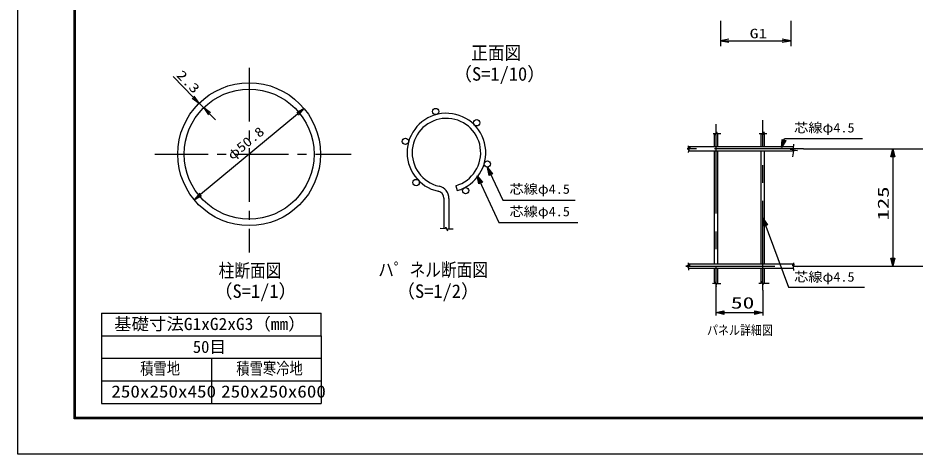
# Model space of a CAD drawing. Units: millimetres, scale not verified, with parts at other scales. Extents: x -2970 to 2970, y -2100 to 2100.
# Drawn here: x -2970 to 221, y -2100 to -549 of the extents above; entities that cross this region are included whole.
import ezdxf
from ezdxf.enums import TextEntityAlignment as Align

# ---------------------------------------------------------------- set-up
doc = ezdxf.new("R2010")
doc.units = ezdxf.units.MM
doc.header["$LTSCALE"] = 10
for name, pattern in [('USER1', [28.575, 19.05, -3.175, 3.175, -3.175]), ('USER2', [50.8, 31.75, -6.35, 6.35, -6.35]), ('USER3', [1.01, 0.5, -0.25, 0.01, -0.25])]:
    doc.linetypes.add(name, pattern=pattern)
for name, color, linetype, lineweight in [('0-0_1', 7, 'Continuous', 25), ('0-1_0', 7, 'Continuous', 25), ('0-4_EXTCNT-L', 1, 'Continuous', 25), ('0-5_CENTLN-L', 4, 'USER2', 25)]:
    doc.layers.add(name, color=color, linetype=linetype, lineweight=lineweight)
doc.styles.add('ＭＳ ゴシック', font='')
doc.styles.get('ＭＳ ゴシック').set_extended_font_data('MS Gothic')

# ---------------------------------------------------------------- blocks, each defined once
blk = doc.blocks.new('DARROWS')
at = {"layer": '0-1_0', "color": 2}
blk.add_line((0, 0), (-9.991, 0), dxfattribs=at)
blk.add_lwpolyline([(-10, -1.667), (0, 0), (-10, 1.667)], dxfattribs=at)

msp = doc.modelspace()

# ---------------------------------------------------------------- linework, layer by layer
at = {"layer": '0-0_1', "color": 4, "linetype": 'USER1'}
for p, q in [((-2147.44, -727.06), (-2147.44, -1382.79)), ((-2483.28, -1033.64), (-1784.23, -1033.64))]:
    msp.add_line(p, q, dxfattribs=at)
at = {"layer": '0-0_1', "color": 4}
for p, q in [((-487.35, -965.42), (-485.37, -954.55)), ((-485.37, -954.55), (-482.9, -960.48)), ((-319.86, -965.42), (-316.89, -954.06)), ((-316.89, -954.06), (-315.41, -959.99)), ((-496.74, -959.99), (-489.82, -959.99)), ((-489.82, -959.99), (-487.35, -965.42)), ((-482.9, -960.48), (-469.07, -960.48)), ((-315.41, -959.99), (-305.53, -959.99)), ((-253.47, -1009.61), (-243.01, -978.22)), ((-253.47, -1009.61), (-251.26, -980.83)), ((-237.97, -985.26), (-253.47, -1009.61)), ((-251.26, -980.83), (-237.97, -985.26)), ((-249.04, -996.33), (-247.94, -981.94)), ((-241.3, -984.15), (-249.04, -996.33)), ((-243.01, -978.22), (34.24, -978.22)), ((-578.75, -1010.38), (-589.62, -1014.34)), ((-589.62, -1014.34), (-583.2, -1016.81)), ((-583.2, -1016.81), (-585.67, -1027.68)), ((-212.41, -1013.43), (-223.03, -1015.2)), ((-210.64, -997.51), (-212.41, -1013.43)), ((-155.01, -1014.91), (407.06, -1014.91)), ((135.08, -1042.91), (142.08, -1014.91)), ((142.08, -1014.91), (142.08, -1431.57)), ((142.08, -1014.91), (149.08, -1042.91)), ((149.08, -1042.91), (135.08, -1042.91)), ((138.58, -1042.91), (142.08, -1028.91)), ((142.08, -1028.91), (145.58, -1042.91)), ((-1299.65, -1080.55), (-1245.35, -1197.37)), ((-1294.2, -1108.89), (-1299.65, -1080.55)), ((-1299.65, -1080.55), (-1281.5, -1102.99)), ((-1336.06, -1110.62), (-1258.73, -1276.81)), ((-1336.06, -1110.62), (-1317.9, -1133.05)), ((-1330.6, -1138.96), (-1336.06, -1110.62)), ((-1281.5, -1102.99), (-1294.2, -1108.89)), ((-1291.02, -1107.42), (-1293.75, -1093.24)), ((-1293.75, -1093.24), (-1284.68, -1104.47)), ((-1317.9, -1133.05), (-1330.6, -1138.96)), ((-1330.16, -1123.31), (-1321.08, -1134.53)), ((-1327.42, -1137.48), (-1330.16, -1123.31)), ((-1245.35, -1197.37), (-987.84, -1197.37)), ((-319.73, -1260.7), (-228.35, -1506.79)), ((-314.86, -1273.83), (-306.7, -1285.73)), ((-313.27, -1288.17), (-314.86, -1273.83)), ((-1468.05, -1296.89), (-1449.41, -1297.54)), ((-1440.58, -1299.18), (-1422.27, -1298.52)), ((-1258.73, -1276.81), (-977.99, -1276.81)), ((142.08, -1417.57), (138.58, -1403.57)), ((145.58, -1403.57), (142.08, -1417.57)), ((-578.34, -1428.42), (-594.54, -1432.23)), ((-585.97, -1419.37), (-585.97, -1426.99)), ((-585.97, -1426.99), (-578.34, -1428.42)), ((-210.51, -1427.47), (-216.23, -1428.42)), ((-216.23, -1428.42), (-198.12, -1432.71)), ((-198.12, -1432.71), (-211.94, -1434.14)), ((-211.94, -1434.14), (-211.46, -1447)), ((-211.46, -1419.85), (-210.51, -1427.47)), ((-137.83, -1431.57), (403.1, -1431.57)), ((-498.77, -1491.79), (-491.15, -1493.22)), ((-491.15, -1493.22), (-489.72, -1487.5)), ((-489.72, -1487.5), (-485.91, -1503.7)), ((-323.43, -1485.6), (-318.67, -1497.03)), ((-318.67, -1497.03), (-317.72, -1491.79)), ((-317.72, -1491.79), (-297.7, -1492.27)), ((-228.35, -1506.79), (41.2, -1506.79)), ((-487.02, -1538.04), (-487.02, -1607.08)), ((-320.36, -1536.72), (-320.36, -1607.08)), ((-487.02, -1597.08), (-459.02, -1590.08)), ((-473.02, -1597.08), (-459.02, -1593.58)), ((-459.02, -1590.08), (-459.02, -1604.08)), ((-348.36, -1593.58), (-334.36, -1597.08)), ((-487.02, -1597.08), (-320.36, -1597.08)), ((-459.02, -1604.08), (-487.02, -1597.08)), ((-459.02, -1600.58), (-473.02, -1597.08)), ((-320.36, -1597.08), (-348.36, -1604.08)), ((-334.36, -1597.08), (-348.36, -1600.58))]:
    msp.add_line(p, q, dxfattribs=at)
at = {"layer": '0-0_1'}
for p, q in [((-493.03, -960.81), (-493.03, -1007.41)), ((-481.03, -960.81), (-481.03, -1007.41)), ((-326.36, -1007.41), (-326.36, -960.81)), ((-314.36, -1007.41), (-314.36, -960.81)), ((-481.03, -1007.41), (-585.47, -1007.41)), ((-314.36, -1007.41), (-481.03, -1007.41)), ((-211.25, -1007.41), (-314.36, -1007.41)), ((-175.01, -1014.91), (-155.01, -1014.91)), ((-481.03, -1022.41), (-585.47, -1022.41)), ((-493.03, -1022.41), (-493.03, -1424.07)), ((-481.03, -1022.41), (-481.03, -1424.07)), ((-314.36, -1022.41), (-481.03, -1022.41)), ((-326.36, -1424.07), (-326.36, -1022.41)), ((-314.36, -1424.07), (-314.36, -1022.41)), ((-211.25, -1022.41), (-314.36, -1022.41)), ((-1412.3, -1145.58), (-1407.37, -1162.9)), ((-1454.71, -1189.71), (-1454.71, -1297.54)), ((-1436.71, -1191.32), (-1436.71, -1297.54)), ((-585.47, -1424.07), (-481.03, -1424.07)), ((-481.03, -1424.07), (-314.36, -1424.07)), ((-314.36, -1424.07), (-211.25, -1424.07)), ((-157.83, -1431.57), (-137.83, -1431.57)), ((-585.47, -1439.07), (-481.03, -1439.07)), ((-493.03, -1439.07), (-493.03, -1492.98)), ((-481.03, -1439.07), (-314.36, -1439.07)), ((-481.03, -1439.07), (-481.03, -1492.98)), ((-326.36, -1492.98), (-326.36, -1439.07)), ((-314.36, -1439.07), (-211.25, -1439.07)), ((-314.36, -1492.98), (-314.36, -1439.07)), ((-487.02, -1518.04), (-487.02, -1538.04)), ((-320.36, -1516.72), (-320.36, -1536.72))]:
    msp.add_line(p, q, dxfattribs=at)
at = {"layer": '0-0_1', "color": 4, "linetype": 'USER3'}
msp.add_line((-1449.41, -1297.54), (-1447.78, -1293.29), dxfattribs=at)
at = {"layer": '0-0_1', "color": 4}
for points in [[(-333.69, -959.99), (-323.32, -960.48), (-319.86, -965.42)], [(-585.67, -1003.47), (-585.67, -1011.37), (-578.75, -1010.38)], [(-223.03, -1015.2), (-196.48, -1020.51), (-210.64, -1022.28), (-214.18, -1043.52)], [(-1447.78, -1293.29), (-1441.89, -1305.72), (-1440.58, -1299.18)], [(-594.54, -1432.23), (-585.49, -1434.14), (-585.02, -1445.58)], [(-485.91, -1503.7), (-485.43, -1493.22), (-469.71, -1493.22)], [(-333.92, -1491.79), (-324.86, -1492.27), (-323.43, -1485.6)], [(-348.36, -1604.08), (-348.36, -1590.08), (-320.36, -1597.08)]]:
    msp.add_lwpolyline(points, dxfattribs=at)
for points in [[(-316.55, -1289.39), (-319.73, -1260.7), (-303.42, -1284.51)], [(149.08, -1403.57), (142.08, -1431.57), (135.08, -1403.57)]]:
    msp.add_lwpolyline(points, close=True, dxfattribs=at)
at = {"layer": '0-0_1'}
for centre, radius in [((-2147.44, -1033.64), 254), ((-2147.44, -1033.64), 231), ((-1483.76, -881.86), 11.25), ((-1337.97, -922.1), 11.25), ((-1591.51, -988.01), 11.25), ((-1299.92, -1068.49), 11.25), ((-1553.46, -1134.39), 11.25), ((-1377.45, -1163.22), 11.25)]:
    msp.add_circle(centre, radius, dxfattribs=at)
for centre, radius, start, end in [((-1445.71, -1028.25), 140, 285.89587, 258.10889), ((-1445.71, -1028.25), 122, 285.8959, 257.55158), ((-1481.71, -1191.32), 45, 0, 77.55122), ((-1479.71, -1189.71), 25, 0, 78.10838)]:
    msp.add_arc(centre, radius, start, end, dxfattribs=at)
at = {"layer": '0-1_0', "color": 2}
for p, q in [((-2346.1, -830.69), (-2418.15, -757.08)), ((-2309.02, -868.56), (-2325.11, -852.13)), ((-1974.94, -890.75), (-2319.94, -1176.54)), ((-2288.04, -890), (-2267.05, -911.44))]:
    msp.add_line(p, q, dxfattribs=at)
at = {"layer": '0-1_0'}
for p, q in [((-1951.83, -871.61), (-1974.92, -890.73)), ((-2343.05, -1195.68), (-2319.96, -1176.56))]:
    msp.add_line(p, q, dxfattribs=at)
at = {"layer": '0-1_0', "color": 1}
for p, q in [((-2672.21, -1599.15), (-2672.21, -1919.72)), ((-2672.21, -1599.15), (-1891.12, -1599.15)), ((-1891.12, -1679.29), (-1891.12, -1599.15)), ((-2672.21, -1679.29), (-1891.12, -1679.29)), ((-1891.12, -1679.29), (-1891.12, -1919.72)), ((-2672.21, -1759.43), (-1891.12, -1759.43)), ((-2281.67, -1759.43), (-2281.67, -1919.72)), ((-2672.21, -1839.58), (-1891.12, -1839.58)), ((-2672.21, -1919.72), (-1891.12, -1919.72))]:
    msp.add_line(p, q, dxfattribs=at)
at = {"layer": '0-1_0', "color": 3}
msp.add_lwpolyline([(-2969.77, 2100.16), (2970.23, 2100.16), (2970.23, -2099.84), (-2969.77, -2099.84)], close=True, dxfattribs=at)
at = {"layer": '0-1_0'}
for points in [[(-2769.77, 1975.16), (2770.23, 1975.16), (2770.23, -1974.84), (-2769.77, -1974.84)], [(-2768.52, 1973.91), (2768.98, 1973.91), (2768.98, -1973.59), (-2768.52, -1973.59)], [(-2767.27, 1972.66), (2767.73, 1972.66), (2767.73, -1972.34), (-2767.27, -1972.34)], [(-2766.02, 1971.41), (2766.48, 1971.41), (2766.48, -1971.09), (-2766.02, -1971.09)], [(-2764.77, 1970.16), (2765.23, 1970.16), (2765.23, -1969.84), (-2764.77, -1969.84)]]:
    msp.add_lwpolyline(points, close=True, dxfattribs=at)
for points in [[(-1971.75, -894.6), (-1951.83, -871.61), (-1978.13, -886.9)], [(-2323.13, -1172.69), (-2343.05, -1195.68), (-2316.75, -1180.39)]]:
    msp.add_lwpolyline(points, dxfattribs=at)
at = {"layer": '0-4_EXTCNT-L'}
for p, q in [((-470.99, -559.23), (-470.99, -650.02)), ((-220.99, -559.23), (-220.99, -650.02))]:
    msp.add_line(p, q, dxfattribs=at)
at = {"layer": '0-4_EXTCNT-L', "color": 2}
msp.add_line((-440.99, -630.02), (-250.99, -630.02), dxfattribs=at)
at = {"layer": '0-5_CENTLN-L'}
for p, q in [((-320.36, -1516.72), (-320.36, -912.86)), ((-487.02, -927.39), (-487.02, -1518.04)), ((-175.01, -1014.91), (-589.62, -1014.34)), ((-594.54, -1432.23), (-157.83, -1431.57))]:
    msp.add_line(p, q, dxfattribs=at)

# ---------------------------------------------------------------- block references
at = {"layer": '0-1_0', "xscale": 3, "yscale": 3}
for p, rotation in [((-2325.11, -852.13), 314.38697), ((-2309.02, -868.56), 134.38697)]:
    msp.add_blockref('DARROWS', p, dxfattribs=dict(at, rotation=rotation))
at = {"layer": '0-4_EXTCNT-L', "xscale": 3, "yscale": 3, "rotation": 180}
msp.add_blockref('DARROWS', (-470.99, -630.02), dxfattribs=at)
at = {"layer": '0-4_EXTCNT-L', "xscale": 3, "yscale": 3}
msp.add_blockref('DARROWS', (-220.99, -630.02), dxfattribs=at)

# ---------------------------------------------------------------- texts
at = {"layer": '0-0_1', "style": 'ＭＳ ゴシック'}
for s, height, width, p in [('正面図', 48.09, 0.9, (-1357.28, -711.85)), ('柱断面図', 48.11, 0.85, (-2255.92, -1485.83)), ('ハ゜ネル断面図', 48.11, 0.85, (-1688.35, -1483.1)), ('パネル詳細図', 33.67, 0.85, (-518.65, -1686.23))]:
    msp.add_text(s, height=height, dxfattribs=dict(at, width=width)).set_placement(p, align=Align.BOTTOM_LEFT)
for s, p in [('（S=1/10）', (-1420.28, -786.73)), ('（S=1/1）', (-2272.07, -1559.04)), ('（S=1/2）', (-1623.05, -1559.04))]:
    msp.add_text(s, height=48.09, dxfattribs=at).set_placement(p, align=Align.BOTTOM_LEFT)
at = {"layer": '0-0_1', "color": 4, "style": 'ＭＳ ゴシック', "width": 1.5}
msp.add_text('125', height=39.58, rotation=90, dxfattribs=at).set_placement((139.7, -1269.64), align=Align.BOTTOM_LEFT)
msp.add_text('50', height=41.05, dxfattribs=at).set_placement((-434.09, -1594.97), align=Align.BOTTOM_LEFT)
at = {"layer": '0-1_0', "color": 3, "style": 'ＭＳ ゴシック'}
for s, height, rotation, width, p in [('2.3', 33.65, 314.387, 1.35, (-2415.7, -761.69)), ('φ50.8', 33.67, 39.637, 1.2, (-2200.97, -1063.67))]:
    msp.add_text(s, height=height, rotation=rotation, dxfattribs=dict(at, width=width)).set_placement(p, align=Align.BOTTOM_LEFT)
at = {"layer": '0-1_0', "color": 4, "style": 'ＭＳ ゴシック', "width": 1.1}
for p in [(-208.73, -966.49), (-1221.26, -1184.43), (-1221.26, -1264.39), (-208.73, -1496.88)]:
    msp.add_text('芯線φ4.5', height=33.65, dxfattribs=at).set_placement(p, align=Align.BOTTOM_LEFT)
at = {"layer": '0-1_0', "color": 3, "style": 'ＭＳ ゴシック'}
for s, width, p in [('基礎寸法G1xG2xG3（mm）', 1.05, (-2627.86, -1671.93)), ('積雪地', 0.8, (-2534.95, -1830.16)), ('積雪寒冷地', 0.8, (-2193, -1830.16)), ('250x250x450', 1.15, (-2637.62, -1912.08)), ('250x250x600', 1.15, (-2247.07, -1912.08))]:
    msp.add_text(s, height=43.3, dxfattribs=dict(at, width=width)).set_placement(p, align=Align.BOTTOM_LEFT)
msp.add_text('50目', height=43.3, dxfattribs=at).set_placement((-2347.66, -1753.26), align=Align.BOTTOM_LEFT)
at = {"layer": '0-4_EXTCNT-L', "color": 3, "style": 'ＭＳ ゴシック', "width": 1.35}
msp.add_text('G1', height=33.65, dxfattribs=at).set_placement((-366.99, -631.49), align=Align.BOTTOM_LEFT)

doc.saveas('drawing.dxf')
